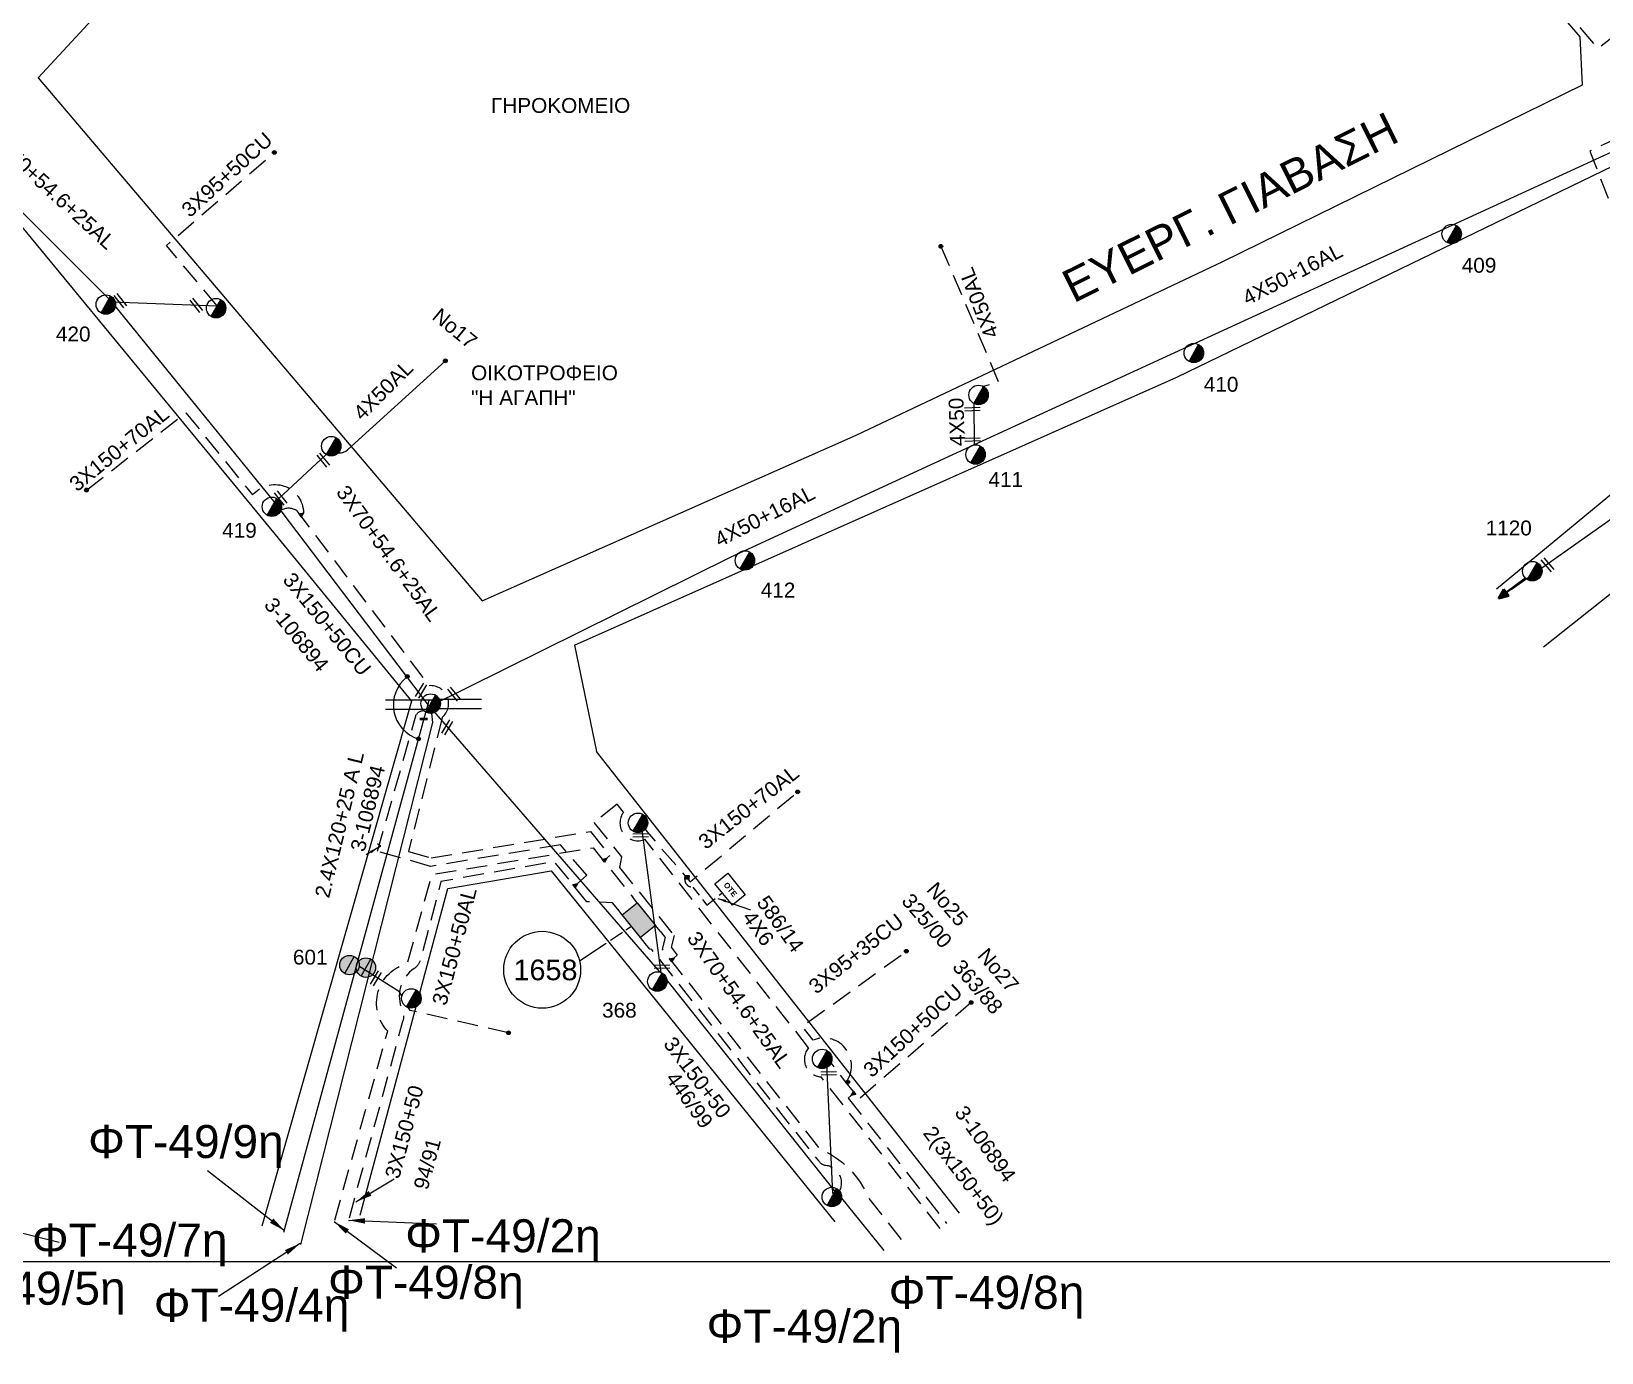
# Model space of a CAD drawing. Header units: millimetres. Extents: x 938 to 3112, y 793 to 1825.
# Drawn here: x 1891.9 to 2082.3, y 793.4 to 953.5 of the extents above; entities that cross this region are included whole.
import ezdxf
from ezdxf.enums import TextEntityAlignment as Align

# ---------------------------------------------------------------- set-up
doc = ezdxf.new("R2010")
doc.units = ezdxf.units.MM
doc.linetypes.add('DASHED', pattern=[19.05, 12.7, -6.35])
for name, color, linetype in [('Link Box 4 Διευθύνσεων', 7, 'Continuous'), ('Pillar OTE', 7, 'Continuous'), ('Γέφυρες Εναερίου Δικτύου', 7, 'Continuous'), ('Γυμνά εναέρια ΧΤ (3Φ)   4x50AL', 7, 'Continuous'), ('Γυμνά εναέρια ΧΤ και ΦΟΠ (3Φ)   4x50+16AL', 7, 'Continuous'), ('Επίτονοι', 7, 'Continuous'), ('Επιγραφές - Σχήματα', 7, 'Continuous'), ('Καλώδια ΧΤ   3x150+50AL', 7, 'DASHED'), ('Καλώδια ΧΤ   3x150+50CU', 7, 'DASHED'), ('Καλώδια ΧΤ   3x150+70AL', 7, 'DASHED'), ('Καλώδια ΧΤ   3x95+35CU', 7, 'DASHED'), ('Καλώδια ΧΤ   3x95+50CU', 7, 'DASHED'), ('Καλώδια ΧΤ   4x50AL', 7, 'DASHED'), ('Μηχανική τομή', 7, 'Continuous'), ('Στύλος Ξύλινος', 7, 'Continuous'), ('Στύλος Ξύλινος @ 1', 7, 'Continuous'), ('Στύλος ΦΜ', 7, 'Continuous'), ('Στύλος ΦΜ @ 1', 7, 'Continuous'), ('Συνδέσεις', 7, 'Continuous'), ('Συνεστραμμένα ΧΤ   3x70+54.6+25AL', 7, 'SYN_LINE'), ('Συνεστραμμένα ΧΤ   4x120+25AL', 7, 'SYN_LINE'), ('Τομή', 7, 'Continuous'), ('Υπόβαθρο ΔΕΗ', 7, 'Continuous'), ('Υπόγεια καλώδια Παροχών ΧΤ   4x6', 7, 'DASHED')]:
    doc.layers.add(name, color=color, linetype=linetype)
doc.styles.get("Standard").update_dxf_attribs({"font": 'arial.ttf'})
doc.linetypes.add('SYN_LINE', pattern='A,0.5,-0.0001,["/\\/\\/\\/",Standard,S=0.1,R=0,X=0,Y=-0.05],-0.25', length=0.7501)
doc.dimstyles.new('ISO-25', dxfattribs={"dimtxt": 2.5, "dimasz": 2.5, "dimexe": 1.25, "dimexo": 0.625, "dimtad": 1, "dimtxsty": 'Standard', "dimcen": 2.5, "dimaunit": 2, "dimazin": 0, "dimtfac": 1, "dimtmove": 0, "dimatfit": 3, "dimfxl": 1, "dimarcsym": 0})

# ---------------------------------------------------------------- blocks, each defined once
blk = doc.blocks.new('ΥΠΑΡΧΩΝ ΤΣΙΜΕΝΤΕΝΙΟΣ ΣΤΥΛΟΣ')
at = {"layer": 'Στύλος ΦΜ'}
blk.add_hatch(color=256, dxfattribs=at).paths.add_polyline_path([(-1.29, -2.28, 0.574793), (2.62, 0, 0.268822), (1.3, 2.27)])
blk.add_line((-1.29, -2.28), (1.3, 2.27), dxfattribs=at)
blk.add_circle((0, 0), 2.62, dxfattribs=at)
at = {"layer": 'Στύλος ΦΜ', "flags": 4}
for tag, p in [('ΑΡΙΘΜΟΣ', (-4.68, 8.05)), ('ΤΥΠΟΣ', (-4.91, 3.03))]:
    blk.add_attdef(tag, p, '', height=4, dxfattribs=at)
blk = doc.blocks.new('ΤΟΜΗ')
at = {"layer": 'Τομή', "ltscale": 40}
for p, q in [((-5.68, 0), (5.68, 0)), ((5.68, -2.33), (-5.68, -2.33))]:
    blk.add_line(p, q, dxfattribs=at)
blk = doc.blocks.new('ΕΠΙΤΟΝΟΣ')
at = {"layer": 'Επίτονοι', "lineweight": 40, "ltscale": 40}
blk.add_hatch(color=256, dxfattribs=at).paths.add_polyline_path([(-1.13, 6.47), (0, 9.1), (1.13, 6.47)])
for p, q in [((-1.13, 6.47), (0, 9.1)), ((0, 9.1), (1.13, 6.47)), ((1.13, 6.47), (-1.13, 6.47)), ((-1.13, 6.47), (0, 6.47)), ((0, 6.47), (0, 0))]:
    blk.add_line(p, q, dxfattribs=at)
blk = doc.blocks.new('ΥΠΑΡΧΩΝ ΞΥΛΙΝΟΣ ΣΤΥΛΟΣ')
at = {"layer": 'Στύλος Ξύλινος'}
h = blk.add_hatch(color=7, dxfattribs=at)
h.paths.add_polyline_path([(-2.62, 0, 0.270008), (-1.29, -2.28), (1.3, 2.27, 0.576266)])
h.paths.add_polyline_path([(-1.29, -2.28, 0.574793), (2.62, 0, 0.268822), (1.3, 2.27)])
at = {"layer": 'Στύλος Ξύλινος', "color": 7}
blk.add_line((-1.29, -2.28), (1.3, 2.27), dxfattribs=at)
blk.add_circle((0, 0), 2.62, dxfattribs=at)
at = {"layer": 'Στύλος Ξύλινος', "flags": 4}
for tag, p in [('ΑΡΙΘΜΟΣ', (-4.91, 8.6)), ('ΤΥΠΟΣ', (-4.85, 3.39))]:
    blk.add_attdef(tag, p, '', height=4, dxfattribs=at)
blk = doc.blocks.new('ΜΗΧΑΝΙΚΗ ΤΟΜΗ')
at = {"layer": 'Μηχανική τομή', "ltscale": 40}
for p, q in [((-1.89, 0.78), (1.89, 0.78)), ((1.89, 0), (-1.89, 0))]:
    blk.add_line(p, q, dxfattribs=at)
blk = doc.blocks.new('_ΣΥΝΔΕΣΗ')
at = {"layer": 'Συνδέσεις', "linetype": 'SYN_LINE', "ltscale": 40}
blk.add_hatch(color=256, dxfattribs=at).paths.add_polyline_path([(0.5, -0.01, 1), (-0.5, -0.01, 1)])
at = {"layer": 'Συνδέσεις'}
blk.add_circle((0, -0.01), 0.5, dxfattribs=at)
blk = doc.blocks.new('LINK BOX 4 ΑΝΑΧΩΡΗΣΕΩΝ')
at = {"layer": 'Link Box 4 Διευθύνσεων', "ltscale": 40}
blk.add_hatch(color=256, dxfattribs=at).paths.add_polyline_path([(-3.54, 0), (-3.54, -4.67), (3.54, -4.67), (3.54, 0)])
for p, q in [((-3.54, 0), (-5.33, 0)), ((5.33, 0), (3.54, 0)), ((-3.54, -4.67), (-5.33, -4.67)), ((5.33, -4.67), (3.54, -4.67))]:
    blk.add_line(p, q, dxfattribs=at)
blk.add_lwpolyline([(-3.54, -4.67), (-3.54, 0), (3.54, 0), (3.54, -4.67)], close=True, dxfattribs=at)
blk = doc.blocks.new('PILLAR ΟΤΕ')
at = {"layer": 'Pillar OTE', "ltscale": 40}
blk.add_lwpolyline([(-3.31, 2.02), (3.39, 2.02), (3.39, -1.99), (-3.31, -1.99)], close=True, dxfattribs=at)
at = {"layer": 'Pillar OTE', "insert": (-1.81, 0.71), "char_height": 1.3575, "width": 109.961, "attachment_point": 1}
blk.add_mtext('{\\fArial|b1|i0|c161|p34;OTE}', dxfattribs=at)
blk = doc.blocks.new('TSONTA XT1')
at = {"ltscale": 40}
h = blk.add_hatch(color=256, dxfattribs=at)
h.dxf.hatch_style = 1
h.paths.add_polyline_path([(595.96, 2487.66), (597.07, 2488.77), (595.96, 2489.87), (594.85, 2488.77)])
blk.add_lwpolyline([(594.85, 2488.77), (595.96, 2489.87), (597.07, 2488.77), (595.96, 2487.66)], close=True, dxfattribs=at)

msp = doc.modelspace()

# ---------------------------------------------------------------- hatches: boundary and pattern name
at = {"layer": 'Pillar OTE', "ltscale": 40}
h = msp.add_hatch(color=256, dxfattribs=at)
h.dxf.hatch_style = 1
h.paths.add_polyline_path([(1924.64, 894.68), (1924.9, 895.16), (1924.36, 895.05)])
h = msp.add_hatch(color=256, dxfattribs=at)
h.dxf.hatch_style = 1
h.paths.add_polyline_path([(1961.4, 852.82), (1961.66, 853.3), (1961.11, 853.19)])
h = msp.add_hatch(color=256, dxfattribs=at)
h.dxf.hatch_style = 1
h.paths.add_polyline_path([(1957.84, 849.76), (1958.1, 850.25), (1957.56, 850.14)])
h = msp.add_hatch(color=256, dxfattribs=at)
h.dxf.hatch_style = 1
h.paths.add_polyline_path([(1969.57, 840.76), (1969.82, 841.24), (1969.28, 841.12)])
h = msp.add_hatch(color=256, dxfattribs=at)
h.dxf.hatch_style = 1
h.paths.add_polyline_path([(1991.56, 825.03), (1991.31, 824.54), (1991.85, 824.66)])

# ---------------------------------------------------------------- linework, layer by layer
at = {"color": 7, "linetype": 'Continuous', "ltscale": 0.05}
msp.add_arc((1940.13, 871.88), 4.33, 128.0221, 252.421, dxfattribs=at)
at = {"layer": 'Pillar OTE', "ltscale": 40}
for points in [[(1924.36, 895.05), (1924.9, 895.16), (1924.64, 894.68), (1924.36, 895.05)], [(1961.11, 853.19), (1961.66, 853.3), (1961.4, 852.82), (1961.11, 853.19)], [(1957.56, 850.14), (1958.1, 850.25), (1957.84, 849.76), (1957.56, 850.14)], [(1969.28, 841.12), (1969.82, 841.24), (1969.57, 840.76), (1969.28, 841.12)], [(1991.85, 824.66), (1991.31, 824.54), (1991.56, 825.03), (1991.85, 824.66)]]:
    msp.add_lwpolyline(points, dxfattribs=at)
at = {"layer": 'Γέφυρες Εναερίου Δικτύου', "color": 27, "linetype": 'SYN_LINE', "ltscale": 10}
msp.add_line((1921.31, 896.34), (1928.21, 902.76), dxfattribs=at)
at = {"layer": 'Γέφυρες Εναερίου Δικτύου', "color": 62, "linetype": 'DASHED', "ltscale": 0.2, "flags": 128}
msp.add_lwpolyline([(1949.75, 832.15), (1937.82, 834.87), (1937.49, 835.46)], dxfattribs=at)
at = {"layer": 'Γέφυρες Εναερίου Δικτύου', "color": 62, "linetype": 'SYN_LINE', "ltscale": 15, "flags": 128}
msp.add_lwpolyline([(1989.09, 812.68), (1988.36, 828.43)], dxfattribs=at)
at = {"layer": 'Γέφυρες Εναερίου Δικτύου', "color": 27, "linetype": 'SYN_LINE', "ltscale": 20}
msp.add_arc((1929.21, 904.08), 1.65, 232.8816, 309.2374, dxfattribs=at)
at = {"layer": 'Γυμνά εναέρια ΧΤ (3Φ)   4x50AL', "color": 1, "linetype": 'DASHED', "ltscale": 0.2, "flags": 128}
msp.add_lwpolyline([(2002.17, 927.47), (2009.16, 911.04), (2007.33, 910.48)], dxfattribs=at)
at = {"layer": 'Γυμνά εναέρια ΧΤ (3Φ)   4x50AL', "color": 1, "flags": 128}
msp.add_lwpolyline([(2006.16, 908.44), (2006.22, 903.41)], dxfattribs=at)
at = {"layer": 'Γυμνά εναέρια ΧΤ και ΦΟΠ (3Φ)   4x50+16AL', "color": 1, "flags": 128}
msp.add_lwpolyline([(2088.92, 941.38), (2006.22, 903.41), (1976.63, 889.77), (1940.19, 871.7)], dxfattribs=at)
at = {"layer": 'Επιγραφές - Σχήματα', "color": 1, "linetype": 'SYN_LINE', "ltscale": 10}
msp.add_line((1989.43, 812.96), (1995.26, 805.75), dxfattribs=at)
at = {"layer": 'Επιγραφές - Σχήματα'}
msp.add_lwpolyline([(974.02, 1807.96), (2963.81, 1807.96), (2963.81, 804.4), (974.02, 804.4)], close=True, dxfattribs=at)
at = {"layer": 'Επιγραφές - Σχήματα', "linetype": 'Continuous', "ltscale": 0.2}
msp.add_circle((1953.84, 839.79), 4.66, dxfattribs=at)
at = {"layer": 'Καλώδια ΧΤ   3x150+50AL', "color": 133, "linetype": 'DASHED', "ltscale": 0.2, "flags": 128}
msp.add_lwpolyline([(2087.23, 955.64), (2081.86, 951.45), (2068.21, 967.37), (2056.02, 958.25)], dxfattribs=at)
at = {"layer": 'Καλώδια ΧΤ   3x150+50AL', "color": 7, "linetype": 'DASHED', "ltscale": 0.2}
for points in [[(1922.16, 895.47, -0.268972), (1924.04, 895.47), (1940.14, 874.22, -0.734508), (1941.71, 870.38), (1937.62, 854.11), (1940.37, 853.34), (1959.69, 856.56), (1962.05, 853.62), (1961.66, 853.3)], [(1958.1, 850.25), (1959.24, 851.24), (1956.04, 854.93), (1940.31, 852.32), (1933.86, 854.16), (1938.58, 870.72, -0.258144), (1939.56, 871.16)], [(2002.08, 808.44), (1987.64, 826.81, -0.625174), (1986.14, 830.33), (1966.3, 855.6, -0.765661), (1963.7, 858.9), (1962.93, 859.88), (1960.11, 857.64), (1963.46, 853.48), (1963.2, 852.2), (1969.82, 843.96), (1969.46, 842.52), (1970.21, 841.56), (1969.82, 841.24)]]:
    msp.add_lwpolyline(points, format="xyb", dxfattribs=at)
at = {"layer": 'Καλώδια ΧΤ   3x150+50AL', "color": 133, "linetype": 'DASHED', "ltscale": 0.2, "flags": 128}
for points in [[(1928.7, 809.45), (1935.11, 832.36, -0.57448), (1937.51, 840.54), (1940.47, 851.33), (1960, 854.58), (1964.81, 848.6)], [(1968.15, 844.45), (1968.73, 843.72), (1968.37, 842.29), (1987.48, 818.08, -0.198729), (1993.38, 812.13), (1997.91, 806.43)]]:
    msp.add_lwpolyline(points, format="xyb", dxfattribs=at)
at = {"layer": 'Καλώδια ΧΤ   3x150+50AL', "color": 1, "ltscale": 0.2, "flags": 128}
for points in [[(1962.99, 847.14), (1962.36, 847.92), (1959.26, 848.02), (1955.33, 852.88), (1941.56, 850.5), (1939.08, 841.02, -0.182476), (1938.32, 839.94, 0.364596), (1936.87, 834.9, -0.196634), (1936.92, 833.5), (1930.36, 809.43)], [(1989.58, 812.54, 0.615963), (1988.24, 816.06, -0.23556), (1987.36, 816.62), (1967.14, 842.23), (1966.88, 842.3), (1966.33, 842.99)]]:
    msp.add_lwpolyline(points, format="xyb", dxfattribs=at)
at = {"layer": 'Καλώδια ΧΤ   3x150+50AL', "color": 7, "linetype": 'DASHED', "ltscale": 0.2}
msp.add_lwpolyline([(1991.31, 824.54), (1990.93, 824.24), (2002.87, 809.05)], dxfattribs=at)
msp.add_arc((1940.32, 872.05), 1.18, 304.5127, 96.5811, dxfattribs=at)
at = {"layer": 'Καλώδια ΧΤ   3x150+50CU', "color": 62, "linetype": 'DASHED', "ltscale": 0.2, "flags": 128}
msp.add_lwpolyline([(2005.85, 835.83), (1992.28, 824.14), (1990.64, 826.18), (1988.85, 828.5)], dxfattribs=at)
at = {"layer": 'Καλώδια ΧΤ   3x150+70AL', "color": 27, "linetype": 'DASHED', "ltscale": 0.2, "flags": 128}
msp.add_lwpolyline([(1898.6, 897.94), (1910.65, 907.3), (1918.73, 897.34, -0.699045), (1924.9, 895.16)], format="xyb", dxfattribs=at)
at = {"layer": 'Καλώδια ΧΤ   3x150+70AL', "color": 62, "linetype": 'DASHED', "ltscale": 0.2, "flags": 128}
msp.add_lwpolyline([(1965.87, 857.31), (1971.79, 850.46), (1984.81, 861.35)], dxfattribs=at)
at = {"layer": 'Καλώδια ΧΤ   3x95+35CU', "color": 62, "linetype": 'DASHED', "ltscale": 0.2, "flags": 128}
for points in [[(1990.83, 826.4, 0.731325), (1986.68, 831.26), (1985.34, 832.93), (1997.98, 842.03)], [(1990.87, 826.18, -0.014816), (1990.7, 826.08, -0.014816)]]:
    msp.add_lwpolyline(points, format="xyb", dxfattribs=at)
at = {"layer": 'Καλώδια ΧΤ   3x95+50CU', "color": 27, "linetype": 'DASHED', "ltscale": 0.2, "flags": 128}
msp.add_lwpolyline([(1914.45, 920.26), (1908.29, 927.58), (1921.34, 938.82)], dxfattribs=at)
at = {"layer": 'Καλώδια ΧΤ   4x50AL', "color": 27, "linetype": 'SYN_LINE', "ltscale": 20}
msp.add_line((1930.25, 902.8), (1942.08, 913.56), dxfattribs=at)
at = {"layer": 'Καλώδια ΧΤ   4x50AL', "color": 151, "linetype": 'DASHED', "ltscale": 0.2, "flags": 128}
msp.add_lwpolyline([(2087.92, 942.31), (2080.82, 939.02), (2085.85, 926.25)], dxfattribs=at)
at = {"layer": 'Συνεστραμμένα ΧΤ   3x70+54.6+25AL', "color": 27, "linetype": 'SYN_LINE', "ltscale": 20, "flags": 128}
msp.add_lwpolyline([(1940.19, 871.7), (1921.3, 896.6), (1901.65, 920.75), (1870.74, 951.62)], dxfattribs=at)
at = {"layer": 'Συνεστραμμένα ΧΤ   3x70+54.6+25AL', "color": 27, "linetype": 'SYN_LINE', "ltscale": 15, "flags": 128}
msp.add_lwpolyline([(1901.65, 920.75), (1914.45, 920.26)], dxfattribs=at)
at = {"layer": 'Συνεστραμμένα ΧΤ   3x70+54.6+25AL', "color": 151, "linetype": 'SYN_LINE', "ltscale": 20, "flags": 128}
msp.add_lwpolyline([(2088.09, 897.67), (2071.31, 885.82)], dxfattribs=at)
at = {"layer": 'Συνεστραμμένα ΧΤ   3x70+54.6+25AL', "color": 62, "linetype": 'SYN_LINE', "ltscale": 15, "flags": 128}
for points in [[(1940.19, 871.7), (1968.07, 839.52)], [(1968.3, 839.25), (1969.25, 838.16), (1989.34, 812.88)]]:
    msp.add_lwpolyline(points, dxfattribs=at)
at = {"layer": 'Συνεστραμμένα ΧΤ   3x70+54.6+25AL', "color": 62, "linetype": 'SYN_LINE', "ltscale": 20, "flags": 128}
msp.add_lwpolyline([(1968.27, 839.41), (1965.87, 857.31)], dxfattribs=at)
at = {"layer": 'Συνεστραμμένα ΧΤ   3x70+54.6+25AL', "color": 62, "linetype": 'SYN_LINE', "ltscale": 0.0005, "flags": 128}
msp.add_lwpolyline([(1936.84, 836.62), (1936.56, 837.12), (1931.6, 840.22)], dxfattribs=at)
at = {"layer": 'Συνεστραμμένα ΧΤ   4x120+25AL', "color": 27, "linetype": 'SYN_LINE', "ltscale": 15, "flags": 128}
msp.add_lwpolyline([(1940.1, 872.41), (1922.49, 807.94)], dxfattribs=at)
at = {"layer": 'Συνεστραμμένα ΧΤ   4x120+25AL', "color": 62, "linetype": 'SYN_LINE', "ltscale": 15, "flags": 128}
msp.add_lwpolyline([(1940.44, 870.88), (1940.55, 869.77), (1924.54, 806.5)], dxfattribs=at)
at = {"layer": 'Υπόβαθρο ΔΕΗ', "flags": 128}
for points in [[(1892.72, 947.91), (1946.58, 884.5), (1991.91, 904.59), (2036.36, 925.65), (2079.94, 947.04), (2079.67, 952.88), (2034.49, 1005.38), (2007.79, 1035.6), (1994.74, 1063.72), (1958.15, 1058.33), (1953.65, 1054.1), (1952.03, 1011.46), (1912.89, 969.7), (1892.72, 947.91)], [(1957.77, 879.13), (2030.79, 911.6), (2090.19, 940.39), (2109.11, 919.04), (2086.99, 900.36), (2069.53, 885.94)], [(1957.77, 879.13), (2030.79, 911.6), (2090.19, 940.39), (2109.11, 919.04), (2086.99, 900.36), (2069.53, 885.94)], [(1895.27, 806.75), (1888.88, 808.3), (1864.69, 826.6), (1878.69, 921.85), (1884.31, 929.57), (1889.06, 931.9), (1921.46, 892.53), (1938.01, 872.36), (1919.87, 808.73)], [(2075.24, 878.95), (2095.71, 895.18), (2115.32, 912.53), (2161.91, 859.39), (2144.02, 842.79), (2129.76, 831.83), (2118.71, 822.59), (2101.17, 809.81)], [(2075.24, 878.95), (2095.71, 895.18), (2115.32, 912.53), (2161.91, 859.39), (2144.02, 842.79), (2129.76, 831.83), (2118.71, 822.59), (2101.17, 809.81)], [(1957.77, 879.13), (1960.43, 866.26)], [(2004.44, 810.29), (1960.43, 866.26)], [(1933.91, 854.57), (1934.28, 854.79), (1933.88, 855.05)], [(1931.76, 810.03), (1942.39, 849.63), (1954.92, 851.79), (1989.32, 809.25)], [(1931.76, 810.03), (1942.39, 849.63), (1954.92, 851.79), (1989.32, 809.25)], [(1962.1, 843.36), (1963.58, 844.34)], [(1963.99, 844.62), (1964.66, 845.06)], [(1958.38, 840.88), (1961.58, 843.02)]]:
    msp.add_lwpolyline(points, dxfattribs=at)
at = {"layer": 'Υπόγεια καλώδια Παροχών ΧΤ   4x6', "color": 62, "linetype": 'DASHED', "ltscale": 0.1}
msp.add_lwpolyline([(1971.12, 850.76, 0.437716), (1972.08, 849.82), (1973.8, 847.64), (1975.62, 849.07)], format="xyb", dxfattribs=at)

# ---------------------------------------------------------------- block references
at = {"layer": 'Link Box 4 Διευθύνσεων', "xscale": 0.500000000000286, "yscale": 0.500000000000286, "zscale": 0.500000000000286, "rotation": 308.809104710781}
msp.add_blockref('LINK BOX 4 ΑΝΑΧΩΡΗΣΕΩΝ', (1966.48, 846.53), dxfattribs=at)
at = {"layer": 'Pillar OTE', "xscale": 0.5, "yscale": 0.5, "zscale": 0.5, "rotation": 309.1551597204174}
msp.add_blockref('PILLAR ΟΤΕ', (1976.6, 849.56), dxfattribs=at)
at = {"layer": 'Επίτονοι', "xscale": 0.4499999999997741, "yscale": 0.4499999999997741, "zscale": 0.4499999999997741, "rotation": 127.0494161929525}
msp.add_blockref('ΕΠΙΤΟΝΟΣ', (2073.03, 887.26), dxfattribs=at)
msp.add_blockref('ΕΠΙΤΟΝΟΣ', (2073.03, 887.26), dxfattribs=at)
at = {"layer": 'Μηχανική τομή'}
for p, xscale, yscale, zscale, rotation in [((1902.85, 921.01), 0.5000000000003741, 0.5000000000003741, 0.5000000000003741, 128.7224405600965), ((1912.05, 920.45), 0.5000000000003741, 0.5000000000003741, 0.5000000000003741, 128.7224405600965), ((2005.99, 907.93), 0.500000000000115, 0.500000000000115, 0.500000000000115, 182.0096597339302), ((2006, 904.24), 0.500000000000115, 0.500000000000115, 0.500000000000115, 182.0096597339302), ((1927.45, 901.68), 0.5000000000003741, 0.5000000000003741, 0.5000000000003741, 128.7224405600965), ((1922.29, 897.09), 0.5000000000003741, 0.5000000000003741, 0.5000000000003741, 128.7224405600965), ((2075.87, 889.01), 0.5000000000001956, 0.5000000000001956, 0.5000000000001956, 130.9498162312883), ((1939.32, 873.52), 0.5000000000004169, 0.5000000000004169, 0.5000000000004169, 59.10791404889711), ((1943.29, 873.32), 0.5000000000003741, 0.5000000000003741, 0.5000000000003741, 128.7224405600965), ((1942.5, 869.09), 0.5000000000004169, 0.5000000000004169, 0.5000000000004169, 59.10791404889711), ((1965.76, 856.29), 0.5000000000003234, 0.5000000000003234, 0.5000000000003234, 181.2048069370081), ((1933.83, 838.65), 0.5000000000004169, 0.5000000000004169, 0.5000000000004169, 59.10791404889711), ((1968.35, 840.37), 0.5000000000003234, 0.5000000000003234, 0.5000000000003234, 181.2048069370081), ((1988.58, 827.43), 0.5000000000003234, 0.5000000000003234, 0.5000000000003234, 181.2048069370081)]:
    msp.add_blockref('ΜΗΧΑΝΙΚΗ ΤΟΜΗ', p, dxfattribs=dict(at, xscale=xscale, yscale=yscale, zscale=zscale, rotation=rotation))
at = {"layer": 'Μηχανική τομή', "xscale": 0.25, "yscale": 0.25, "zscale": 0.25}
msp.add_blockref('ΜΗΧΑΝΙΚΗ ΤΟΜΗ', (1939.46, 870.09), dxfattribs=at)
at = {"layer": 'Στύλος Ξύλινος @ 1', "ltscale": 40}
ref = msp.add_blockref('ΥΠΑΡΧΩΝ ΞΥΛΙΝΟΣ ΣΤΥΛΟΣ', (1930.48, 840.36), dxfattribs=dict(at, xscale=0.4499999999998181, yscale=0.4499999999998181, zscale=0.4499999999998181))
ref.add_attrib('ΑΡΙΘΜΟΣ', '601', (1923.62, 840.42), dxfattribs={"layer": 'Στύλος Ξύλινος', "height": 1.8, "flags": 4})
at = {"layer": 'Στύλος Ξύλινος @ 1', "ltscale": 40, "xscale": 0.4499999999998181, "yscale": 0.4499999999998181, "zscale": 0.4499999999998181}
msp.add_blockref('ΥΠΑΡΧΩΝ ΞΥΛΙΝΟΣ ΣΤΥΛΟΣ', (1932.47, 840.05), dxfattribs=at)
at = {"layer": 'Στύλος ΦΜ @ 1', "ltscale": 40}
ref = msp.add_blockref('ΥΠΑΡΧΩΝ ΤΣΙΜΕΝΤΕΝΙΟΣ ΣΤΥΛΟΣ', (2064.09, 928.97), dxfattribs=dict(at, xscale=0.4499999999998181, yscale=0.4499999999998181, zscale=0.4499999999998181))
ref.add_attrib('ΤΥΠΟΣ', '409', (2065.31, 924.28), dxfattribs={"layer": 'Στύλος ΦΜ', "height": 1.8, "flags": 4})
ref = msp.add_blockref('ΥΠΑΡΧΩΝ ΤΣΙΜΕΝΤΕΝΙΟΣ ΣΤΥΛΟΣ', (2064.09, 928.97), dxfattribs=dict(at, xscale=0.4499999999998181, yscale=0.4499999999998181, zscale=0.4499999999998181))
ref.add_attrib('ΤΥΠΟΣ', '409', (2065.31, 924.28), dxfattribs={"layer": 'Στύλος ΦΜ', "height": 1.8, "flags": 4})
ref = msp.add_blockref('ΥΠΑΡΧΩΝ ΤΣΙΜΕΝΤΕΝΙΟΣ ΣΤΥΛΟΣ', (1900.94, 920.42), dxfattribs=dict(at, xscale=0.4499999999998181, yscale=0.4499999999998181, zscale=0.4499999999998181))
ref.add_attrib('ΤΥΠΟΣ', '420', (1894.89, 915.95), dxfattribs={"layer": 'Στύλος ΦΜ', "height": 1.8, "flags": 4})
ref = msp.add_blockref('ΥΠΑΡΧΩΝ ΤΣΙΜΕΝΤΕΝΙΟΣ ΣΤΥΛΟΣ', (1900.94, 920.42), dxfattribs=dict(at, xscale=0.4499999999998181, yscale=0.4499999999998181, zscale=0.4499999999998181))
ref.add_attrib('ΤΥΠΟΣ', '420', (1894.89, 915.95), dxfattribs={"layer": 'Στύλος ΦΜ', "height": 1.8, "flags": 4})
at = {"layer": 'Στύλος ΦΜ @ 1', "ltscale": 40, "xscale": 0.4499999999998181, "yscale": 0.4499999999998181, "zscale": 0.4499999999998181}
for p in [(1914.31, 919.98), (1914.31, 919.98), (2006.74, 909.46), (2006.74, 909.46), (1928.27, 903.25), (1928.27, 903.25), (1940.32, 872.05), (1940.32, 872.05), (1965.45, 857.6), (1965.45, 857.6), (1937.98, 836.32), (1937.98, 836.32), (1987.78, 828.98), (1987.78, 828.98), (1988.95, 812.25), (1988.95, 812.25)]:
    msp.add_blockref('ΥΠΑΡΧΩΝ ΤΣΙΜΕΝΤΕΝΙΟΣ ΣΤΥΛΟΣ', p, dxfattribs=at)
at = {"layer": 'Στύλος ΦΜ @ 1', "ltscale": 40}
ref = msp.add_blockref('ΥΠΑΡΧΩΝ ΤΣΙΜΕΝΤΕΝΙΟΣ ΣΤΥΛΟΣ', (2032.83, 914.55), dxfattribs=dict(at, xscale=0.4499999999998181, yscale=0.4499999999998181, zscale=0.4499999999998181))
ref.add_attrib('ΤΥΠΟΣ', '410', (2034.04, 909.85), dxfattribs={"layer": 'Στύλος ΦΜ', "height": 1.8, "flags": 4})
ref = msp.add_blockref('ΥΠΑΡΧΩΝ ΤΣΙΜΕΝΤΕΝΙΟΣ ΣΤΥΛΟΣ', (2006.37, 902.24), dxfattribs=dict(at, xscale=0.4499999999998181, yscale=0.4499999999998181, zscale=0.4499999999998181))
ref.add_attrib('ΤΥΠΟΣ', '411', (2007.94, 898.32), dxfattribs={"layer": 'Στύλος ΦΜ', "height": 1.8, "flags": 4})
ref = msp.add_blockref('ΥΠΑΡΧΩΝ ΤΣΙΜΕΝΤΕΝΙΟΣ ΣΤΥΛΟΣ', (2006.37, 902.24), dxfattribs=dict(at, xscale=0.4499999999998181, yscale=0.4499999999998181, zscale=0.4499999999998181))
ref.add_attrib('ΤΥΠΟΣ', '411', (2007.94, 898.32), dxfattribs={"layer": 'Στύλος ΦΜ', "height": 1.8, "flags": 4})
ref = msp.add_blockref('ΥΠΑΡΧΩΝ ΤΣΙΜΕΝΤΕΝΙΟΣ ΣΤΥΛΟΣ', (1921.07, 895.91), dxfattribs=dict(at, xscale=0.4499999999998181, yscale=0.4499999999998181, zscale=0.4499999999998181))
ref.add_attrib('ΤΥΠΟΣ', '419', (1915.04, 892.15), dxfattribs={"layer": 'Στύλος ΦΜ', "height": 1.8, "flags": 4})
ref = msp.add_blockref('ΥΠΑΡΧΩΝ ΤΣΙΜΕΝΤΕΝΙΟΣ ΣΤΥΛΟΣ', (1921.07, 895.91), dxfattribs=dict(at, xscale=0.4499999999998181, yscale=0.4499999999998181, zscale=0.4499999999998181))
ref.add_attrib('ΤΥΠΟΣ', '419', (1915.04, 892.15), dxfattribs={"layer": 'Στύλος ΦΜ', "height": 1.8, "flags": 4})
ref = msp.add_blockref('ΥΠΑΡΧΩΝ ΤΣΙΜΕΝΤΕΝΙΟΣ ΣΤΥΛΟΣ', (2073.86, 888.1), dxfattribs=dict(at, xscale=0.4499999999998181, yscale=0.4499999999998181, zscale=0.4499999999998181))
ref.add_attrib('ΤΥΠΟΣ', '1120', (2068.21, 892.44), dxfattribs={"layer": 'Στύλος ΦΜ', "height": 1.8, "flags": 4})
ref = msp.add_blockref('ΥΠΑΡΧΩΝ ΤΣΙΜΕΝΤΕΝΙΟΣ ΣΤΥΛΟΣ', (2073.86, 888.1), dxfattribs=dict(at, xscale=0.4499999999998181, yscale=0.4499999999998181, zscale=0.4499999999998181))
ref.add_attrib('ΤΥΠΟΣ', '1120', (2068.21, 892.44), dxfattribs={"layer": 'Στύλος ΦΜ', "height": 1.8, "flags": 4})
ref = msp.add_blockref('ΥΠΑΡΧΩΝ ΤΣΙΜΕΝΤΕΝΙΟΣ ΣΤΥΛΟΣ', (1978.41, 889.4), dxfattribs=dict(at, xscale=0.4499999999998181, yscale=0.4499999999998181, zscale=0.4499999999998181))
ref.add_attrib('ΤΥΠΟΣ', '412', (1980.33, 884.91), dxfattribs={"layer": 'Στύλος ΦΜ', "height": 1.8, "flags": 4})
ref = msp.add_blockref('ΥΠΑΡΧΩΝ ΤΣΙΜΕΝΤΕΝΙΟΣ ΣΤΥΛΟΣ', (1967.8, 838.37), dxfattribs=dict(at, xscale=0.4499999999998181, yscale=0.4499999999998181, zscale=0.4499999999998181))
ref.add_attrib('ΤΥΠΟΣ', '368', (1961.1, 833.99), dxfattribs={"layer": 'Στύλος ΦΜ', "height": 1.8, "flags": 4})
ref = msp.add_blockref('ΥΠΑΡΧΩΝ ΤΣΙΜΕΝΤΕΝΙΟΣ ΣΤΥΛΟΣ', (1967.8, 838.37), dxfattribs=dict(at, xscale=0.4499999999998181, yscale=0.4499999999998181, zscale=0.4499999999998181))
ref.add_attrib('ΤΥΠΟΣ', '368', (1961.1, 833.99), dxfattribs={"layer": 'Στύλος ΦΜ', "height": 1.8, "flags": 4})
at = {"layer": 'Συνδέσεις', "xscale": 0.4500000000000455, "yscale": 0.4500000000000455, "zscale": 0.4500000000000455}
for p in [(1921.37, 938.86), (2002.17, 927.48), (1942.1, 913.6), (1898.6, 897.94), (1937.49, 875.34), (1938.85, 867.79), (1984.81, 861.35), (1997.98, 842.04), (2005.85, 835.83), (1949.76, 832.16), (1990.87, 826.19)]:
    msp.add_blockref('_ΣΥΝΔΕΣΗ', p, dxfattribs=at)
at = {"layer": 'Συνδέσεις', "xscale": 0.3075184835441075, "yscale": 0.3075184835441075, "zscale": 0.3075184835441075, "rotation": 40.84065325197201}
msp.add_blockref('TSONTA XT1', (2333.23, 152.12), dxfattribs=at)
at = {"layer": 'Τομή', "xscale": 0.5, "yscale": 0.5, "zscale": 0.5}
for p in [(1937.7, 872.49), (1937.7, 872.49), (1943.66, 872.58), (1943.66, 872.58)]:
    msp.add_blockref('ΤΟΜΗ', p, dxfattribs=at)

# ---------------------------------------------------------------- texts
at = {"layer": 'Γυμνά εναέρια ΧΤ (3Φ)   4x50AL', "linetype": 'DASHED', "ltscale": 0.2}
for s, rotation, p in [('4X50AL', 111.2981, (2006.77, 920.6)), ('4X50', 91.8897, (2004.09, 906.19))]:
    msp.add_text(s, height=1.8, rotation=rotation, dxfattribs=at).set_placement(p, align=Align.MIDDLE)
at = {"layer": 'Γυμνά εναέρια ΧΤ και ΦΟΠ (3Φ)   4x50+16AL'}
for rotation, p in [(27.3555, (2044.79, 924.11)), (27.0992, (1980.81, 894.79))]:
    msp.add_text('4X50+16AL', height=1.8, rotation=rotation, dxfattribs=at).set_placement(p, align=Align.MIDDLE)
at = {"layer": 'Επιγραφές - Σχήματα', "linetype": 'DASHED', "ltscale": 0.2}
msp.add_text('3X150+50CU', height=1.8, rotation=309.0394, dxfattribs=at).set_placement((1927.77, 881.69), align=Align.MIDDLE)
at = {"layer": 'Επιγραφές - Σχήματα', "color": 1, "linetype": 'Continuous', "ltscale": 0.2, "char_height": 1.8, "width": 20.5357, "attachment_point": 1}
for s, insert in [('ΓΗΡΟΚΟΜΕΙΟ', (1947.62, 945.45)), ('ΟΙΚΟΤΡΟΦΕΙΟ\\P"Η ΑΓΑΠΗ"', (1945.22, 913.04))]:
    msp.add_mtext(s, dxfattribs=dict(at, insert=insert))
at = {"layer": 'Επιγραφές - Σχήματα', "linetype": 'DASHED', "ltscale": 0.2, "attachment_point": 1}
for s, insert, char_height, width, rotation in [('ΕΥΕΡΓ. ΓΙΑΒΑΣΗ', (2016.46, 924.12), 4, 51.3542, 26.442), ('Νο17', (1941.51, 920.14), 1.8, 10.8079, 320.5055), ('3-106894', (1921.42, 885.11), 1.8, 10.8079, 309.0394), ('325/00', (1998.66, 849.24), 1.8, 10.8079, 310.6989), ('Νο25', (2001.69, 850.61), 1.8, 10.8079, 310.6989), ('586/14', (1981.22, 849), 1.8, 10.8079, 305.6159), ('4Χ6', (1979.48, 847.17), 1.8, 10.8079, 305.6159), ('Νο27', (2007.86, 842.61), 1.8, 10.8079, 310.6989), ('363/88', (2004.82, 841.24), 1.8, 10.8079, 310.6989), ('446/99', (1970.19, 827.66), 1.8, 10.8079, 305.6159), ('3-106894', (2005.21, 823.53), 1.8, 10.8079, 305.6159), ('94/91', (1938.21, 813.47), 1.8, 10.8079, 74.8843)]:
    msp.add_mtext(s, dxfattribs=dict(at, insert=insert, char_height=char_height, width=width, rotation=rotation))
at = {"layer": 'Επιγραφές - Σχήματα', "linetype": 'Continuous', "ltscale": 0.2, "insert": (1950.35, 841.02), "char_height": 2.5, "width": 5.8441, "attachment_point": 1}
msp.add_mtext('1658', dxfattribs=at)
at = {"layer": 'Επιγραφές - Σχήματα', "linetype": 'DASHED', "ltscale": 0.2, "char_height": 4, "width": 17.2922, "attachment_point": 1}
for s, insert in [('ΦΤ-49/9η', (1898.79, 820.97)), ('ΦΤ-49/7η', (1891.98, 809.03)), ('ΦΤ-49/2η', (1937.23, 809.55)), ('ΦΤ-49/5η', (1879.63, 803.19)), ('ΦΤ-49/8η', (1927.88, 803.92)), ('ΦΤ-49/4η', (1906.75, 801.14)), ('ΦΤ-49/8η', (1995.84, 802.69)), ('ΦΤ-49/2η', (1973.76, 798.59))]:
    msp.add_mtext(s, dxfattribs=dict(at, insert=insert))
at = {"layer": 'Καλώδια ΧΤ   3x150+50AL', "ltscale": 0.2}
for s, rotation, p in [('3X150+50AL', 75.1898, (1943.19, 842.64)), ('3X150+50', 307.2258, (1972.65, 826.74)), ('2(3x150+50)', 307.2258, (2004.75, 814.73))]:
    msp.add_text(s, height=1.8, rotation=rotation, dxfattribs=at).set_placement(p, align=Align.MIDDLE)
at = {"layer": 'Καλώδια ΧΤ   3x150+50AL', "linetype": 'DASHED', "ltscale": 0.2, "insert": (1934.74, 814.81), "char_height": 1.8, "width": 10.8079, "attachment_point": 1, "rotation": 74.8843}
msp.add_mtext('3Χ150+50', dxfattribs=at)
at = {"layer": 'Καλώδια ΧΤ   3x150+50CU', "ltscale": 0.2}
msp.add_text('3X150+50CU', height=1.8, rotation=42.6195, dxfattribs=at).set_placement((1998.76, 832.42), align=Align.MIDDLE)
at = {"layer": 'Καλώδια ΧΤ   3x150+70AL', "ltscale": 0.2}
for s, rotation, p in [('3X150+70AL', 39.1405, (1902.55, 902.96)), ('2.4X120+25 A L', 76.3658, (1929.25, 857.39)), ('3X150+70AL', 38.2279, (1978.86, 859.51))]:
    msp.add_text(s, height=1.8, rotation=rotation, dxfattribs=at).set_placement(p, align=Align.MIDDLE)
at = {"layer": 'Καλώδια ΧΤ   3x150+70AL', "ltscale": 0.2, "insert": (1930.56, 854.41), "char_height": 1.8, "width": 10.8079, "attachment_point": 1, "rotation": 76.3658}
msp.add_mtext('3-106894', dxfattribs=at)
at = {"layer": 'Καλώδια ΧΤ   3x95+35CU', "ltscale": 0.2}
msp.add_text('3X95+35CU', height=1.8, rotation=38.4456, dxfattribs=at).set_placement((1991.89, 841.74), align=Align.MIDDLE)
at = {"layer": 'Καλώδια ΧΤ   3x95+50CU', "ltscale": 0.2}
msp.add_text('3X95+50CU', height=1.8, rotation=42.2466, dxfattribs=at).set_placement((1915.62, 936.17), align=Align.MIDDLE)
at = {"layer": 'Καλώδια ΧΤ   4x50AL', "ltscale": 0.2}
msp.add_text('4X50AL', height=1.8, rotation=44.9727, dxfattribs=at).set_placement((1934.56, 910.05), align=Align.MIDDLE)
at = {"layer": 'Συνεστραμμένα ΧΤ   3x70+54.6+25AL', "ltscale": 20}
for rotation, p in [(317.5167, (1894.46, 934.22)), (305.9356, (1935.25, 890.27)), (305.4591, (1977.72, 836.15))]:
    msp.add_text('3X70+54.6+25AL', height=1.8, rotation=rotation, dxfattribs=at).set_placement(p, align=Align.MIDDLE)

# ---------------------------------------------------------------- leaders
at = {"layer": 'Επιγραφές - Σχήματα', "ltscale": 40}
for points, override in [([(1933.91, 854.57), (1932.49, 853.72)], {"dimasz": 1, "dimtad": 0}), ([(1975.15, 848.44), (1979.09, 847.05)], {"dimasz": 1, "dimtad": 0}), ([(1922.62, 808.15), (1913.28, 815.41)], {"dimasz": 2, "dimtad": 0}), ([(1931.26, 811.65), (1935.88, 814.46)], {"dimasz": 2, "dimtad": 0}), ([(1928.62, 809.26), (1936.16, 803.65)], {"dimasz": 2, "dimtad": 0}), ([(1930.36, 809.43), (1941.02, 809.01)], {"dimasz": 2, "dimtad": 0}), ([(1924.51, 806.63), (1914.59, 800.2)], {"dimasz": 2, "dimtad": 0})]:
    msp.add_leader(points, dimstyle='ISO-25', override=override, dxfattribs=at)

doc.saveas('drawing.dxf')
